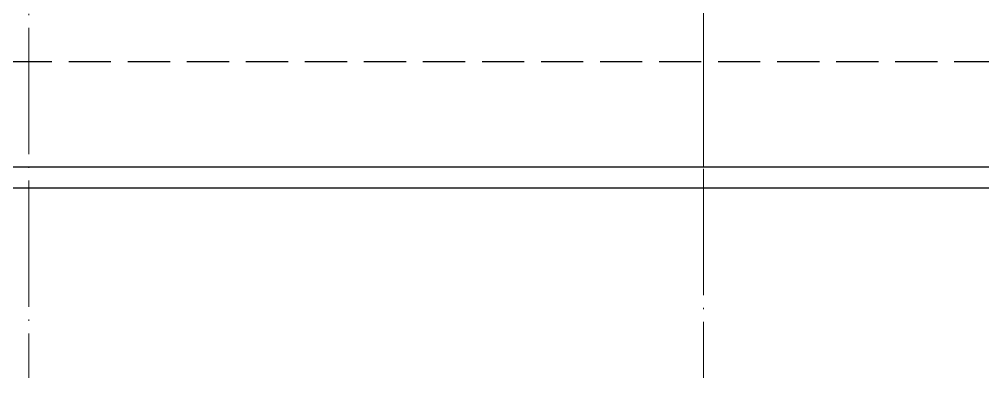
# Model space of a CAD drawing. Extents: x -518115 to 790560, y -210384 to 1628073.
# Drawn here: x 454872 to 459442, y 207407 to 209109 of the extents above; entities that cross this region are included whole.
import ezdxf

# ---------------------------------------------------------------- set-up
doc = ezdxf.new("R2010")
doc.units = 0
doc.header["$LTSCALE"] = 1000
doc.header["$MEASUREMENT"] = 0
doc.linetypes.add('__DASH', pattern=[0.35, 0.25, -0.1])
doc.linetypes.add('DOTE', pattern=[2.42, 2, -0.2, 0.02, -0.2])
doc.layers.add('DOTE', color=19, linetype='DOTE', lineweight=9)
doc.layers.add('平面-排水沟', color=86, linetype='Continuous', lineweight=15)
doc.layers.add('ROOF', color=183, linetype='Continuous')

# ---------------------------------------------------------------- blocks, each defined once
blk = doc.blocks.new('GDGDGDSDA')
at = {"layer": 'DOTE', "linetype": 'DOTE', "ltscale": 0.3}
for p, q in [((453635, 370658.3), (453634.8, 359558.3)), ((456834.8, 366358.3), (456834.8, 359558.3))]:
    blk.add_line(p, q, dxfattribs=at)

msp = doc.modelspace()

# ---------------------------------------------------------------- linework, layer by layer
at = {"layer": 'ROOF', "ltscale": 0.8}
for points in [[(467216.6, 216807), (469066.6, 216807), (469066.6, 212307), (469066.6, 212307), (469066.6, 208307), (447166.6, 208307), (447166.6, 209507), (445616.6, 209507)], [(466016.6, 216707), (468966.6, 216707), (468966.6, 208407), (447266.6, 208407), (447266.6, 209607), (445616.6, 209607)]]:
    msp.add_lwpolyline(points, dxfattribs=at)
at = {"layer": 'ROOF', "linetype": '__DASH', "ltscale": 0.8}
msp.add_lwpolyline([(466016.6, 216207), (468466.6, 216207), (468466.6, 208907), (447766.6, 208907), (447766.6, 210107), (445616.6, 210107)], dxfattribs=at)
at = {"layer": '平面-排水沟'}
msp.add_line((458116.6, 209307), (458116.5, 208407), dxfattribs=at)

# ---------------------------------------------------------------- block references
msp.add_blockref('GDGDGDSDA', (1281.8, -152151.3))

doc.saveas('drawing.dxf')
